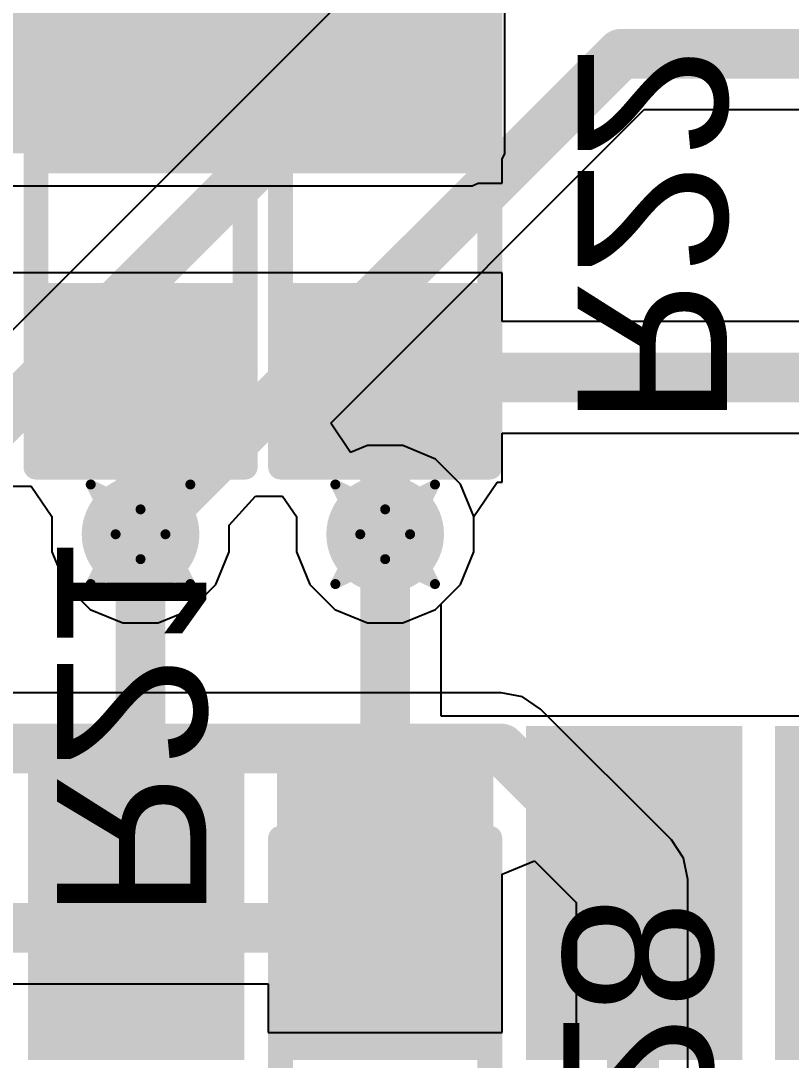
# Model space of a CAD drawing. Header units: inches. Extents: x -5 to 247, y -53 to 67.
# Drawn here: x 11.61 to 15.54, y -28.96 to -23.66 of the extents above; entities that cross this region are included whole.
import ezdxf

# ---------------------------------------------------------------- set-up
doc = ezdxf.new("R2010")
doc.units = ezdxf.units.IN
for name, color, linetype in [('Bottom Layer', 5, 'Continuous'), ('Bottom Overlay', 54, 'Continuous'), ('Bottom Paste', 16, 'Continuous'), ('Bottom Solder', 6, 'Continuous'), ('Drill Drawing', 1, 'Continuous'), ('Top Layer', 1, 'Continuous'), ('Top Paste', 8, 'Continuous'), ('Top Solder', 216, 'Continuous'), ('Via Holes', 16, 'Continuous')]:
    doc.layers.add(name, color=color, linetype=linetype)
doc.styles.add('Arial', font='', dxfattribs={"height": 0.2})
doc.styles.get('Arial').set_extended_font_data('Arial')

# ---------------------------------------------------------------- blocks, each defined once
blk = doc.blocks.new('R___0603_B_5')
at = {"layer": 'Bottom Layer'}
for points in [[(-1.143, -0.4445), (-1.143, 0.4445), (-0.3809999999999999, 0.4445), (-0.3809999999999999, -0.4445)], [(0.3809999999999999, -0.4445), (0.3809999999999999, 0.4445), (1.143, 0.4445), (1.143, -0.4445)]]:
    blk.add_hatch(color=5, dxfattribs=at).paths.add_polyline_path(points)
at = {"layer": 'Bottom Paste'}
for points in [[(-1.143, -0.4445), (-1.143, 0.4445), (-0.3809999999999999, 0.4445), (-0.3809999999999999, -0.4445)], [(0.3809999999999999, -0.4445), (0.3809999999999999, 0.4445), (1.143, 0.4445), (1.143, -0.4445)]]:
    blk.add_hatch(color=16, dxfattribs=at).paths.add_polyline_path(points)
at = {"layer": 'Bottom Solder'}
for points in [[(-1.2446, -0.5460999999999999), (-1.2446, 0.5460999999999999), (-0.2794, 0.5460999999999999), (-0.2794, -0.5460999999999999)], [(0.2794, -0.5460999999999999), (0.2794, 0.5460999999999999), (1.2446, 0.5460999999999999), (1.2446, -0.5460999999999999)]]:
    blk.add_hatch(color=6, dxfattribs=at).paths.add_polyline_path(points)
at = {"layer": 'Bottom Overlay'}
for points in [[(-1.2192, 0.5334, 0.127, 0.127, 0), (1.2192, 0.5334, 0.127, 0.127, 0)], [(-1.2192, 0.5334, 0.127, 0.127, 0), (-1.2192, -0.5334, 0.127, 0.127, 0)], [(1.2192, 0.5334, 0.127, 0.127, 0), (1.2192, -0.5334, 0.127, 0.127, 0)], [(-1.2192, -0.5334, 0.127, 0.127, 0), (1.2192, -0.5334, 0.127, 0.127, 0)]]:
    blk.add_lwpolyline(points, format="xyseb", dxfattribs=at)
for points in [[(-1.25095, 0.5334, 0.0635, 0.0635, 1), (-1.18745, 0.5334, 0.0635, 0.0635, 1)], [(-1.25095, 0.5334, 0.0635, 0.0635, 1), (-1.18745, 0.5334, 0.0635, 0.0635, 1)], [(1.18745, 0.5334, 0.0635, 0.0635, 1), (1.25095, 0.5334, 0.0635, 0.0635, 1)], [(1.18745, 0.5334, 0.0635, 0.0635, 1), (1.25095, 0.5334, 0.0635, 0.0635, 1)], [(-1.25095, -0.5334, 0.0635, 0.0635, 1), (-1.18745, -0.5334, 0.0635, 0.0635, 1)], [(-1.25095, -0.5334, 0.0635, 0.0635, 1), (-1.18745, -0.5334, 0.0635, 0.0635, 1)], [(1.18745, -0.5334, 0.0635, 0.0635, 1), (1.25095, -0.5334, 0.0635, 0.0635, 1)], [(1.18745, -0.5334, 0.0635, 0.0635, 1), (1.25095, -0.5334, 0.0635, 0.0635, 1)]]:
    blk.add_lwpolyline(points, format="xyseb", close=True, dxfattribs=at)
blk = doc.blocks.new('R___0603_B_64')
at = {"layer": 'Bottom Layer'}
for points in [[(-1.143, -0.4445), (-1.143, 0.4445), (-0.3809999999999999, 0.4445), (-0.3809999999999999, -0.4445)], [(0.3809999999999999, -0.4445), (0.3809999999999999, 0.4445), (1.143, 0.4445), (1.143, -0.4445)]]:
    blk.add_hatch(color=5, dxfattribs=at).paths.add_polyline_path(points)
at = {"layer": 'Bottom Paste'}
for points in [[(-1.143, -0.4445), (-1.143, 0.4445), (-0.3809999999999999, 0.4445), (-0.3809999999999999, -0.4445)], [(0.3809999999999999, -0.4445), (0.3809999999999999, 0.4445), (1.143, 0.4445), (1.143, -0.4445)]]:
    blk.add_hatch(color=16, dxfattribs=at).paths.add_polyline_path(points)
at = {"layer": 'Bottom Solder'}
for points in [[(-1.2446, -0.5460999999999999), (-1.2446, 0.5460999999999999), (-0.2794, 0.5460999999999999), (-0.2794, -0.5460999999999999)], [(0.2794, -0.5460999999999999), (0.2794, 0.5460999999999999), (1.2446, 0.5460999999999999), (1.2446, -0.5460999999999999)]]:
    blk.add_hatch(color=6, dxfattribs=at).paths.add_polyline_path(points)
at = {"layer": 'Bottom Overlay'}
for points in [[(-1.2192, 0.5334, 0.127, 0.127, 0), (-1.2192, -0.5334, 0.127, 0.127, 0)], [(-1.2192, 0.5334, 0.127, 0.127, 0), (1.2192, 0.5334, 0.127, 0.127, 0)], [(1.2192, 0.5334, 0.127, 0.127, 0), (1.2192, -0.5334, 0.127, 0.127, 0)], [(-1.2192, -0.5334, 0.127, 0.127, 0), (1.2192, -0.5334, 0.127, 0.127, 0)]]:
    blk.add_lwpolyline(points, format="xyseb", dxfattribs=at)
for points in [[(-1.25095, 0.5334, 0.0635, 0.0635, 1), (-1.18745, 0.5334, 0.0635, 0.0635, 1)], [(-1.25095, 0.5334, 0.0635, 0.0635, 1), (-1.18745, 0.5334, 0.0635, 0.0635, 1)], [(1.18745, 0.5334, 0.0635, 0.0635, 1), (1.25095, 0.5334, 0.0635, 0.0635, 1)], [(1.18745, 0.5334, 0.0635, 0.0635, 1), (1.25095, 0.5334, 0.0635, 0.0635, 1)], [(-1.25095, -0.5334, 0.0635, 0.0635, 1), (-1.18745, -0.5334, 0.0635, 0.0635, 1)], [(-1.25095, -0.5334, 0.0635, 0.0635, 1), (-1.18745, -0.5334, 0.0635, 0.0635, 1)], [(1.18745, -0.5334, 0.0635, 0.0635, 1), (1.25095, -0.5334, 0.0635, 0.0635, 1)], [(1.18745, -0.5334, 0.0635, 0.0635, 1), (1.25095, -0.5334, 0.0635, 0.0635, 1)]]:
    blk.add_lwpolyline(points, format="xyseb", close=True, dxfattribs=at)
blk = doc.blocks.new('38_SMD_M______72')
at = {"layer": 'Top Layer'}
for points in [[(-9.500000049999999, 2.980002929999999), (-8.00000051, 2.980002929999999), (-8.00000051, 2.08000219), (-9.500000049999999, 2.08000219)], [(-9.499997509999998, 1.71000293), (-7.99999797, 1.71000293), (-7.99999797, 0.8100021899999998), (-9.499997509999998, 0.8100021899999998)], [(-9.500000049999999, 0.44000293), (-8.00000051, 0.44000293), (-8.00000051, -0.45999781), (-9.500000049999999, -0.45999781)]]:
    blk.add_hatch(color=1, dxfattribs=at).paths.add_polyline_path(points)
at = {"layer": 'Top Paste'}
for points in [[(-9.500000049999999, 2.980002929999999), (-8.00000051, 2.980002929999999), (-8.00000051, 2.08000219), (-9.500000049999999, 2.08000219)], [(-9.499997509999998, 1.71000293), (-7.99999797, 1.71000293), (-7.99999797, 0.8100021899999998), (-9.499997509999998, 0.8100021899999998)], [(-9.500000049999999, 0.44000293), (-8.00000051, 0.44000293), (-8.00000051, -0.45999781), (-9.500000049999999, -0.45999781)]]:
    blk.add_hatch(color=8, dxfattribs=at).paths.add_polyline_path(points)
at = {"layer": 'Top Solder'}
for points in [[(-9.601600049999998, 3.08160293), (-7.89840051, 3.08160293), (-7.89840051, 1.97840219), (-9.601600049999998, 1.97840219)], [(-9.60159751, 1.81160293), (-7.89839797, 1.81160293), (-7.89839797, 0.7084021899999999), (-9.60159751, 0.7084021899999999)], [(-9.601600049999998, 0.5416029299999999), (-7.89840051, 0.5416029299999999), (-7.89840051, -0.56159781), (-9.601600049999998, -0.56159781)], [(-9.60160513, -0.72840469), (-7.898405589999999, -0.72840469), (-7.898405589999999, -1.83160543), (-9.60160513, -1.83160543)]]:
    blk.add_hatch(color=216, dxfattribs=at).paths.add_polyline_path(points)
blk = doc.blocks.new('R___0603_B_94')
at = {"layer": 'Bottom Layer'}
for points in [[(-1.14299746, -0.44450508), (-1.14299746, 0.44449492), (-0.38099746, 0.44449492), (-0.38099746, -0.44450508)], [(0.38099746, -0.44449492), (0.38099746, 0.44450508), (1.14299746, 0.44450508), (1.14299746, -0.44449492)]]:
    blk.add_hatch(color=5, dxfattribs=at).paths.add_polyline_path(points)
at = {"layer": 'Bottom Paste'}
for points in [[(-1.14299746, -0.44450508), (-1.14299746, 0.44449492), (-0.38099746, 0.44449492), (-0.38099746, -0.44450508)], [(0.38099746, -0.44449492), (0.38099746, 0.44450508), (1.14299746, 0.44450508), (1.14299746, -0.44449492)]]:
    blk.add_hatch(color=16, dxfattribs=at).paths.add_polyline_path(points)
at = {"layer": 'Bottom Solder'}
for points in [[(-1.24459746, -0.54610508), (-1.24459746, 0.5460949199999999), (-0.27939746, 0.5460949199999999), (-0.27939746, -0.54610508)], [(0.27939746, -0.5460949199999999), (0.27939746, 0.54610508), (1.24459746, 0.54610508), (1.24459746, -0.5460949199999999)]]:
    blk.add_hatch(color=6, dxfattribs=at).paths.add_polyline_path(points)
at = {"layer": 'Bottom Overlay'}
for points in [[(1.2192, 0.53340508, 0.127, 0.127, 0), (-1.21920254, 0.53339492, 0.127, 0.127, 0)], [(-1.21920254, 0.53339492, 0.127, 0.127, 0), (-1.2192, -0.53340508, 0.127, 0.127, 0)], [(1.2192, 0.53340508, 0.127, 0.127, 0), (1.21920254, -0.53339492, 0.127, 0.127, 0)], [(1.21920254, -0.53339492, 0.127, 0.127, 0), (-1.2192, -0.53340508, 0.127, 0.127, 0)]]:
    blk.add_lwpolyline(points, format="xyseb", dxfattribs=at)
for points in [[(-1.25095254, 0.53339492, 0.0635, 0.0635, 1), (-1.18745254, 0.53339492, 0.0635, 0.0635, 1)], [(-1.25095254, 0.53339492, 0.0635, 0.0635, 1), (-1.18745254, 0.53339492, 0.0635, 0.0635, 1)], [(1.18745, 0.53340508, 0.0635, 0.0635, 1), (1.25095, 0.53340508, 0.0635, 0.0635, 1)], [(1.18745, 0.53340508, 0.0635, 0.0635, 1), (1.25095, 0.53340508, 0.0635, 0.0635, 1)], [(-1.25095, -0.53340508, 0.0635, 0.0635, 1), (-1.18745, -0.53340508, 0.0635, 0.0635, 1)], [(-1.25095, -0.53340508, 0.0635, 0.0635, 1), (-1.18745, -0.53340508, 0.0635, 0.0635, 1)], [(1.18745254, -0.53339492, 0.0635, 0.0635, 1), (1.25095254, -0.53339492, 0.0635, 0.0635, 1)], [(1.18745254, -0.53339492, 0.0635, 0.0635, 1), (1.25095254, -0.53339492, 0.0635, 0.0635, 1)]]:
    blk.add_lwpolyline(points, format="xyseb", close=True, dxfattribs=at)

msp = doc.modelspace()

# ---------------------------------------------------------------- hatches: boundary and pattern name
at = {"layer": 'Bottom Layer'}
msp.add_hatch(color=5, dxfattribs=at).paths.add_polyline_path([(9.2161741, -24.33319746), (13.91515886, -24.33319746), (13.91515886, -23.57120254), (9.2161741, -23.57120254)])
h = msp.add_hatch(color=5, dxfattribs=at)
edge = h.paths.add_edge_path()
edge.add_arc((12.22309468, -26.2761476), 0.2999994, 0, 360)
h = msp.add_hatch(color=5, dxfattribs=at)
edge = h.paths.add_edge_path()
edge.add_arc((13.47065124, -26.27615014), 0.2999994, 0, 360)
at = {"layer": 'Top Layer'}
h = msp.add_hatch(color=1, dxfattribs=at)
edge = h.paths.add_edge_path()
edge.add_arc((12.22309468, -26.2761476), 0.2999994, 0, 360)
h = msp.add_hatch(color=1, dxfattribs=at)
edge = h.paths.add_edge_path()
edge.add_arc((13.47065124, -26.27615014), 0.2999994, 0, 360)
at = {"layer": 'Via Holes'}
h = msp.add_hatch(color=7, dxfattribs=at)
edge = h.paths.add_edge_path()
edge.add_arc((12.22309468, -26.2761476), 0.1499997, 0, 360)
h = msp.add_hatch(color=7, dxfattribs=at)
edge = h.paths.add_edge_path()
edge.add_arc((13.47065124, -26.27615014), 0.1499997, 0, 360)

# ---------------------------------------------------------------- linework, layer by layer
at = {"layer": 'Bottom Layer'}
for p, q in [((14.08011916, -24.33319746), (14.08011916, -23.5712)), ((14.0675614, -24.3635149), (14.08011916, -24.33319746)), ((14.0675614, -24.4856), (14.0675614, -24.3635149)), ((13.9151614, -24.49815522), (13.94547122, -24.4856)), ((13.94547122, -24.4856), (14.0675614, -24.4856)), ((9.2161741, -24.49815522), (13.9151614, -24.49815522)), ((11.62620484, -24.94279492), (11.4484023, -24.9428)), ((11.70537664, -24.94279746), (11.62620484, -24.94279492)), ((12.6959614, -24.94279746), (11.70537664, -24.94279746)), ((12.82000484, -24.94279492), (12.6959614, -24.94279746)), ((12.99780738, -24.9428), (12.82000484, -24.94279492)), ((14.0675614, -24.9428), (12.99780738, -24.9428)), ((14.0675614, -25.1913263), (14.0675614, -24.9428)), ((17.10118246, -25.1913263), (14.0675614, -25.1913263)), ((14.0675614, -26.0096), (14.0675614, -25.7610737)), ((14.0675614, -25.7610737), (17.21917054, -25.7610737)), ((11.48805424, -26.03081408), (11.66571708, -26.03081154)), ((11.66571708, -26.03081154), (11.77069528, -26.18616302)), ((13.92305064, -26.18616556), (14.04236714, -26.0096)), ((14.04236714, -26.0096), (14.0675614, -26.0096)), ((12.67549408, -26.23037172), (12.81006074, -26.0817868)), ((12.81006074, -26.0817868), (12.94771858, -26.0817868)), ((12.94771858, -26.0817868), (13.01825184, -26.18616556)), ((11.77069528, -26.18616302), (11.77069528, -26.36613472)), ((13.01825184, -26.18616556), (13.01825184, -26.36613726)), ((13.92305064, -26.36613726), (13.92305064, -26.18616556)), ((12.67549408, -26.36613472), (12.67549408, -26.23037172)), ((11.77069528, -26.36613472), (11.83956992, -26.53241074)), ((12.60661944, -26.53241074), (12.67549408, -26.36613472)), ((13.01825184, -26.36613726), (13.08712648, -26.53241328)), ((13.854176, -26.53241328), (13.92305064, -26.36613726)), ((11.83956992, -26.53241074), (11.96683154, -26.65967236)), ((12.47935782, -26.65967236), (12.60661944, -26.53241074)), ((13.08712648, -26.53241328), (13.2143881, -26.6596749)), ((13.72691438, -26.6596749), (13.854176, -26.53241328)), ((11.96683154, -26.65967236), (12.13310756, -26.728547)), ((12.3130818, -26.728547), (12.47935782, -26.65967236)), ((13.2143881, -26.6596749), (13.38066412, -26.72854954)), ((13.56063836, -26.72854954), (13.72691438, -26.6596749)), ((12.13310756, -26.728547), (12.3130818, -26.728547)), ((13.38066412, -26.72854954), (13.56063836, -26.72854954)), ((14.0618337, -27.08443402), (9.77092534, -27.08443402)), ((14.0618464, -27.08443148), (14.0618337, -27.08443402)), ((14.1708632, -27.106118), (14.0618464, -27.08443148)), ((14.26328364, -27.16787048), (14.1708632, -27.106118)), ((14.93089978, -27.83548916), (14.26328364, -27.16787048)), ((14.9309074, -27.83549424), (14.93089978, -27.83548916)), ((14.99265988, -27.92791468), (14.9309074, -27.83549424)), ((14.06755124, -28.0101929), (14.23181812, -27.94215138)), ((14.23181812, -27.94215138), (14.44459646, -28.15492972)), ((15.0143464, -28.03693148), (14.99265988, -27.92791468)), ((14.06755124, -28.81748872), (14.06755124, -28.0101929)), ((15.01434386, -28.03694418), (15.0143464, -28.03693148)), ((15.01434386, -33.32335728), (15.01434386, -28.03694418)), ((14.44459646, -28.15492972), (14.44459646, -33.32335728)), ((9.56850766, -28.56896242), (12.87375124, -28.56896242)), ((12.87375124, -28.56896242), (12.87375124, -28.81748872)), ((12.87375124, -28.81748872), (14.06755124, -28.81748872))]:
    msp.add_line(p, q, dxfattribs=at)
for points in [[(12.22310484, -26.27613744, 0.254, 0.254, 0), (12.22310484, -25.47619746, 0.254, 0.254, 0)], [(13.4706614, -25.4762, 0.254, 0.254, 0), (17.21918324, -25.4762, 0.254, 0.254, 0)], [(13.4706614, -26.27613998, 0.254, 0.254, 0), (13.4706614, -25.4762, 0.254, 0.254, 0)], [(12.22309468, -26.2761476, 0.254, 0.254, 0), (12.22310484, -26.27613744, 0.254, 0.254, 0)], [(9.652924559999999, -27.36930772, 0.254, 0.254, 0), (14.0618464, -27.36930772, 0.254, 0.254, 0)], [(14.0618464, -27.36930772, 0.254, 0.254, 0), (14.72947016, -28.03693148, 0.254, 0.254, 0)], [(14.72947016, -33.67827148, 0.254, 0.254, 0), (14.72947016, -28.03693148, 0.254, 0.254, 0)], [(9.568494959999999, -28.28408872, 0.254, 0.254, 0), (13.47065124, -28.28408872, 0.254, 0.254, 0)]]:
    msp.add_lwpolyline(points, format="xyseb", dxfattribs=at)
for points in [[(12.15960484, -25.47619746, 0.127, 0.127, 1), (12.28660484, -25.47619746, 0.127, 0.127, 1)], [(13.4071614, -25.4762, 0.127, 0.127, 1), (13.5341614, -25.4762, 0.127, 0.127, 1)], [(13.4071614, -25.4762, 0.127, 0.127, 1), (13.5341614, -25.4762, 0.127, 0.127, 1)], [(12.15959468, -26.2761476, 0.127, 0.127, 1), (12.28659468, -26.2761476, 0.127, 0.127, 1)], [(12.15960484, -26.27613744, 0.127, 0.127, 1), (12.28660484, -26.27613744, 0.127, 0.127, 1)], [(12.15960484, -26.27613744, 0.127, 0.127, 1), (12.28660484, -26.27613744, 0.127, 0.127, 1)], [(13.4071614, -26.27613998, 0.127, 0.127, 1), (13.5341614, -26.27613998, 0.127, 0.127, 1)], [(13.9983464, -27.36930772, 0.127, 0.127, 1), (14.1253464, -27.36930772, 0.127, 0.127, 1)], [(13.9983464, -27.36930772, 0.127, 0.127, 1), (14.1253464, -27.36930772, 0.127, 0.127, 1)], [(14.66597016, -28.03693148, 0.127, 0.127, 1), (14.79297016, -28.03693148, 0.127, 0.127, 1)], [(14.66597016, -28.03693148, 0.127, 0.127, 1), (14.79297016, -28.03693148, 0.127, 0.127, 1)], [(13.40715124, -28.28408872, 0.127, 0.127, 1), (13.53415124, -28.28408872, 0.127, 0.127, 1)]]:
    msp.add_lwpolyline(points, format="xyseb", close=True, dxfattribs=at)
at = {"layer": 'Drill Drawing'}
for points in [[(11.96909468, -26.0221476, 0.0508, 0.0508, 0), (12.22309468, -26.1491476, 0.0508, 0.0508, 0)], [(11.96909468, -26.0221476, 0.0508, 0.0508, 0), (12.09609468, -26.2761476, 0.0508, 0.0508, 0)], [(12.22309468, -26.1491476, 0.0508, 0.0508, 0), (12.47709468, -26.0221476, 0.0508, 0.0508, 0)], [(12.35009468, -26.2761476, 0.0508, 0.0508, 0), (12.47709468, -26.0221476, 0.0508, 0.0508, 0)], [(13.21665124, -26.02215014, 0.0508, 0.0508, 0), (13.47065124, -26.14915014, 0.0508, 0.0508, 0)], [(13.21665124, -26.02215014, 0.0508, 0.0508, 0), (13.34365124, -26.27615014, 0.0508, 0.0508, 0)], [(13.47065124, -26.14915014, 0.0508, 0.0508, 0), (13.72465124, -26.02215014, 0.0508, 0.0508, 0)], [(13.59765124, -26.27615014, 0.0508, 0.0508, 0), (13.72465124, -26.02215014, 0.0508, 0.0508, 0)], [(11.96909468, -26.5301476, 0.0508, 0.0508, 0), (12.09609468, -26.2761476, 0.0508, 0.0508, 0)], [(12.35009468, -26.2761476, 0.0508, 0.0508, 0), (12.47709468, -26.5301476, 0.0508, 0.0508, 0)], [(13.21665124, -26.53015014, 0.0508, 0.0508, 0), (13.34365124, -26.27615014, 0.0508, 0.0508, 0)], [(13.59765124, -26.27615014, 0.0508, 0.0508, 0), (13.72465124, -26.53015014, 0.0508, 0.0508, 0)], [(11.96909468, -26.5301476, 0.0508, 0.0508, 0), (12.22309468, -26.4031476, 0.0508, 0.0508, 0)], [(12.22309468, -26.4031476, 0.0508, 0.0508, 0), (12.47709468, -26.5301476, 0.0508, 0.0508, 0)], [(13.21665124, -26.53015014, 0.0508, 0.0508, 0), (13.47065124, -26.40315014, 0.0508, 0.0508, 0)], [(13.47065124, -26.40315014, 0.0508, 0.0508, 0), (13.72465124, -26.53015014, 0.0508, 0.0508, 0)]]:
    msp.add_lwpolyline(points, format="xyseb", dxfattribs=at)
for points in [[(11.95639468, -26.0221476, 0.0254, 0.0254, 1), (11.98179468, -26.0221476, 0.0254, 0.0254, 1)], [(11.95639468, -26.0221476, 0.0254, 0.0254, 1), (11.98179468, -26.0221476, 0.0254, 0.0254, 1)], [(12.46439468, -26.0221476, 0.0254, 0.0254, 1), (12.48979468, -26.0221476, 0.0254, 0.0254, 1)], [(12.46439468, -26.0221476, 0.0254, 0.0254, 1), (12.48979468, -26.0221476, 0.0254, 0.0254, 1)], [(13.20395124, -26.02215014, 0.0254, 0.0254, 1), (13.22935124, -26.02215014, 0.0254, 0.0254, 1)], [(13.20395124, -26.02215014, 0.0254, 0.0254, 1), (13.22935124, -26.02215014, 0.0254, 0.0254, 1)], [(13.71195124, -26.02215014, 0.0254, 0.0254, 1), (13.73735124, -26.02215014, 0.0254, 0.0254, 1)], [(13.71195124, -26.02215014, 0.0254, 0.0254, 1), (13.73735124, -26.02215014, 0.0254, 0.0254, 1)], [(12.21039468, -26.1491476, 0.0254, 0.0254, 1), (12.23579468, -26.1491476, 0.0254, 0.0254, 1)], [(12.21039468, -26.1491476, 0.0254, 0.0254, 1), (12.23579468, -26.1491476, 0.0254, 0.0254, 1)], [(13.45795124, -26.14915014, 0.0254, 0.0254, 1), (13.48335124, -26.14915014, 0.0254, 0.0254, 1)], [(13.45795124, -26.14915014, 0.0254, 0.0254, 1), (13.48335124, -26.14915014, 0.0254, 0.0254, 1)], [(12.08339468, -26.2761476, 0.0254, 0.0254, 1), (12.10879468, -26.2761476, 0.0254, 0.0254, 1)], [(12.08339468, -26.2761476, 0.0254, 0.0254, 1), (12.10879468, -26.2761476, 0.0254, 0.0254, 1)], [(12.33739468, -26.2761476, 0.0254, 0.0254, 1), (12.36279468, -26.2761476, 0.0254, 0.0254, 1)], [(12.33739468, -26.2761476, 0.0254, 0.0254, 1), (12.36279468, -26.2761476, 0.0254, 0.0254, 1)], [(13.33095124, -26.27615014, 0.0254, 0.0254, 1), (13.35635124, -26.27615014, 0.0254, 0.0254, 1)], [(13.33095124, -26.27615014, 0.0254, 0.0254, 1), (13.35635124, -26.27615014, 0.0254, 0.0254, 1)], [(13.58495124, -26.27615014, 0.0254, 0.0254, 1), (13.61035124, -26.27615014, 0.0254, 0.0254, 1)], [(13.58495124, -26.27615014, 0.0254, 0.0254, 1), (13.61035124, -26.27615014, 0.0254, 0.0254, 1)], [(12.21039468, -26.4031476, 0.0254, 0.0254, 1), (12.23579468, -26.4031476, 0.0254, 0.0254, 1)], [(12.21039468, -26.4031476, 0.0254, 0.0254, 1), (12.23579468, -26.4031476, 0.0254, 0.0254, 1)], [(13.45795124, -26.40315014, 0.0254, 0.0254, 1), (13.48335124, -26.40315014, 0.0254, 0.0254, 1)], [(13.45795124, -26.40315014, 0.0254, 0.0254, 1), (13.48335124, -26.40315014, 0.0254, 0.0254, 1)], [(11.95639468, -26.5301476, 0.0254, 0.0254, 1), (11.98179468, -26.5301476, 0.0254, 0.0254, 1)], [(11.95639468, -26.5301476, 0.0254, 0.0254, 1), (11.98179468, -26.5301476, 0.0254, 0.0254, 1)], [(12.46439468, -26.5301476, 0.0254, 0.0254, 1), (12.48979468, -26.5301476, 0.0254, 0.0254, 1)], [(12.46439468, -26.5301476, 0.0254, 0.0254, 1), (12.48979468, -26.5301476, 0.0254, 0.0254, 1)], [(13.20395124, -26.53015014, 0.0254, 0.0254, 1), (13.22935124, -26.53015014, 0.0254, 0.0254, 1)], [(13.20395124, -26.53015014, 0.0254, 0.0254, 1), (13.22935124, -26.53015014, 0.0254, 0.0254, 1)], [(13.71195124, -26.53015014, 0.0254, 0.0254, 1), (13.73735124, -26.53015014, 0.0254, 0.0254, 1)], [(13.71195124, -26.53015014, 0.0254, 0.0254, 1), (13.73735124, -26.53015014, 0.0254, 0.0254, 1)]]:
    msp.add_lwpolyline(points, format="xyseb", close=True, dxfattribs=at)
at = {"layer": 'Top Layer'}
for p, q in [((13.88703598, -22.91691378), (10.98019902, -25.8237482)), ((13.19313846, -25.70897576), (14.79204052, -24.1100737)), ((14.79204052, -24.1100737), (17.1288583, -24.1100737)), ((13.29385454, -25.85970952), (13.19313846, -25.70897576)), ((13.38066412, -25.82375074), (13.29385454, -25.85970952)), ((13.56063836, -25.82375074), (13.38066412, -25.82375074)), ((13.72691438, -25.89262538), (13.56063836, -25.82375074)), ((13.854176, -26.019887), (13.72691438, -25.89262538)), ((13.92305064, -26.18616302), (13.854176, -26.019887)), ((13.92305064, -26.36613726), (13.92305064, -26.18616302)), ((13.854176, -26.53241328), (13.92305064, -26.36613726)), ((13.75552494, -26.63106434), (13.854176, -26.53241328)), ((13.75552494, -27.20358542), (13.75552494, -26.63106434)), ((13.96047246, -27.20358542), (13.75552494, -27.20358542)), ((14.07307066, -27.20358288), (13.96047246, -27.20358542)), ((14.2508732, -27.20358796), (14.07307066, -27.20358288)), ((15.23048008, -27.20358796), (14.2508732, -27.20358796)), ((15.34307066, -27.20358542), (15.23048008, -27.20358796)), ((15.5208732, -27.20359304), (15.34307066, -27.20358542)), ((15.72580548, -27.20359304), (15.5208732, -27.20359304))]:
    msp.add_line(p, q, dxfattribs=at)
for points in [[(10.9306741, -26.2761476, 0.254, 0.254, 0), (14.0884783, -23.1183434, 0.254, 0.254, 0)], [(12.22309468, -26.2761476, 0.254, 0.254, 0), (14.67404228, -23.8252, 0.254, 0.254, 0)], [(14.67404228, -23.8252, 0.254, 0.254, 0), (17.128871, -23.8252, 0.254, 0.254, 0)], [(13.47065124, -28.1059636, 0.254, 0.254, 0), (13.47065124, -26.27615014, 0.254, 0.254, 0)], [(12.22309976, -28.08355826, 0.254, 0.254, 0), (12.22309976, -26.32279216, 0.254, 0.254, 0)], [(12.20067156, -28.10598646, 0.254, 0.254, 0), (12.22309976, -28.08355826, 0.254, 0.254, 0)], [(13.47065124, -28.1059636, 0.254, 0.254, 0), (13.47067156, -28.10598392, 0.254, 0.254, 0)], [(14.74067156, -29.08768376, 0.254, 0.254, 0), (14.74067156, -28.10598646, 0.254, 0.254, 0)]]:
    msp.add_lwpolyline(points, format="xyseb", dxfattribs=at)
for points in [[(14.61054228, -23.8252, 0.127, 0.127, 1), (14.73754228, -23.8252, 0.127, 0.127, 1)], [(14.61054228, -23.8252, 0.127, 0.127, 1), (14.73754228, -23.8252, 0.127, 0.127, 1)], [(12.15959468, -26.2761476, 0.127, 0.127, 1), (12.28659468, -26.2761476, 0.127, 0.127, 1)], [(13.40715124, -26.27615014, 0.127, 0.127, 1), (13.53415124, -26.27615014, 0.127, 0.127, 1)], [(12.15959976, -26.32279216, 0.127, 0.127, 1), (12.28659976, -26.32279216, 0.127, 0.127, 1)], [(12.13717156, -28.10598646, 0.127, 0.127, 1), (12.26417156, -28.10598646, 0.127, 0.127, 1)], [(12.15959976, -28.08355826, 0.127, 0.127, 1), (12.28659976, -28.08355826, 0.127, 0.127, 1)], [(12.15959976, -28.08355826, 0.127, 0.127, 1), (12.28659976, -28.08355826, 0.127, 0.127, 1)], [(13.40715124, -28.1059636, 0.127, 0.127, 1), (13.53415124, -28.1059636, 0.127, 0.127, 1)], [(13.40715124, -28.1059636, 0.127, 0.127, 1), (13.53415124, -28.1059636, 0.127, 0.127, 1)], [(13.40717156, -28.10598392, 0.127, 0.127, 1), (13.53417156, -28.10598392, 0.127, 0.127, 1)], [(14.67717156, -28.10598646, 0.127, 0.127, 1), (14.80417156, -28.10598646, 0.127, 0.127, 1)]]:
    msp.add_lwpolyline(points, format="xyseb", close=True, dxfattribs=at)

# ---------------------------------------------------------------- block references
at = {"rotation": 90}
for name, p in [('38_SMD_M______72', (14.73067412, -19.35598618)), ('R___0603_B_94', (12.22309976, -24.7142)), ('R___0603_B_5', (13.4706614, -24.7142)), ('R___0603_B_64', (13.47065124, -29.04608872))]:
    msp.add_blockref(name, p, dxfattribs=at)

# ---------------------------------------------------------------- texts
at = {"layer": 'Bottom Overlay', "style": 'Arial', "text_generation_flag": 2}
for s, p in [('R22', (14.45272446, -25.7298698)), ('R21', (11.79717224, -28.24465522)), ('R28', (14.37846756, -30.07706456))]:
    msp.add_text(s, height=0.7619999999999999, rotation=270, dxfattribs=at).set_placement(p)

doc.saveas('drawing.dxf')
